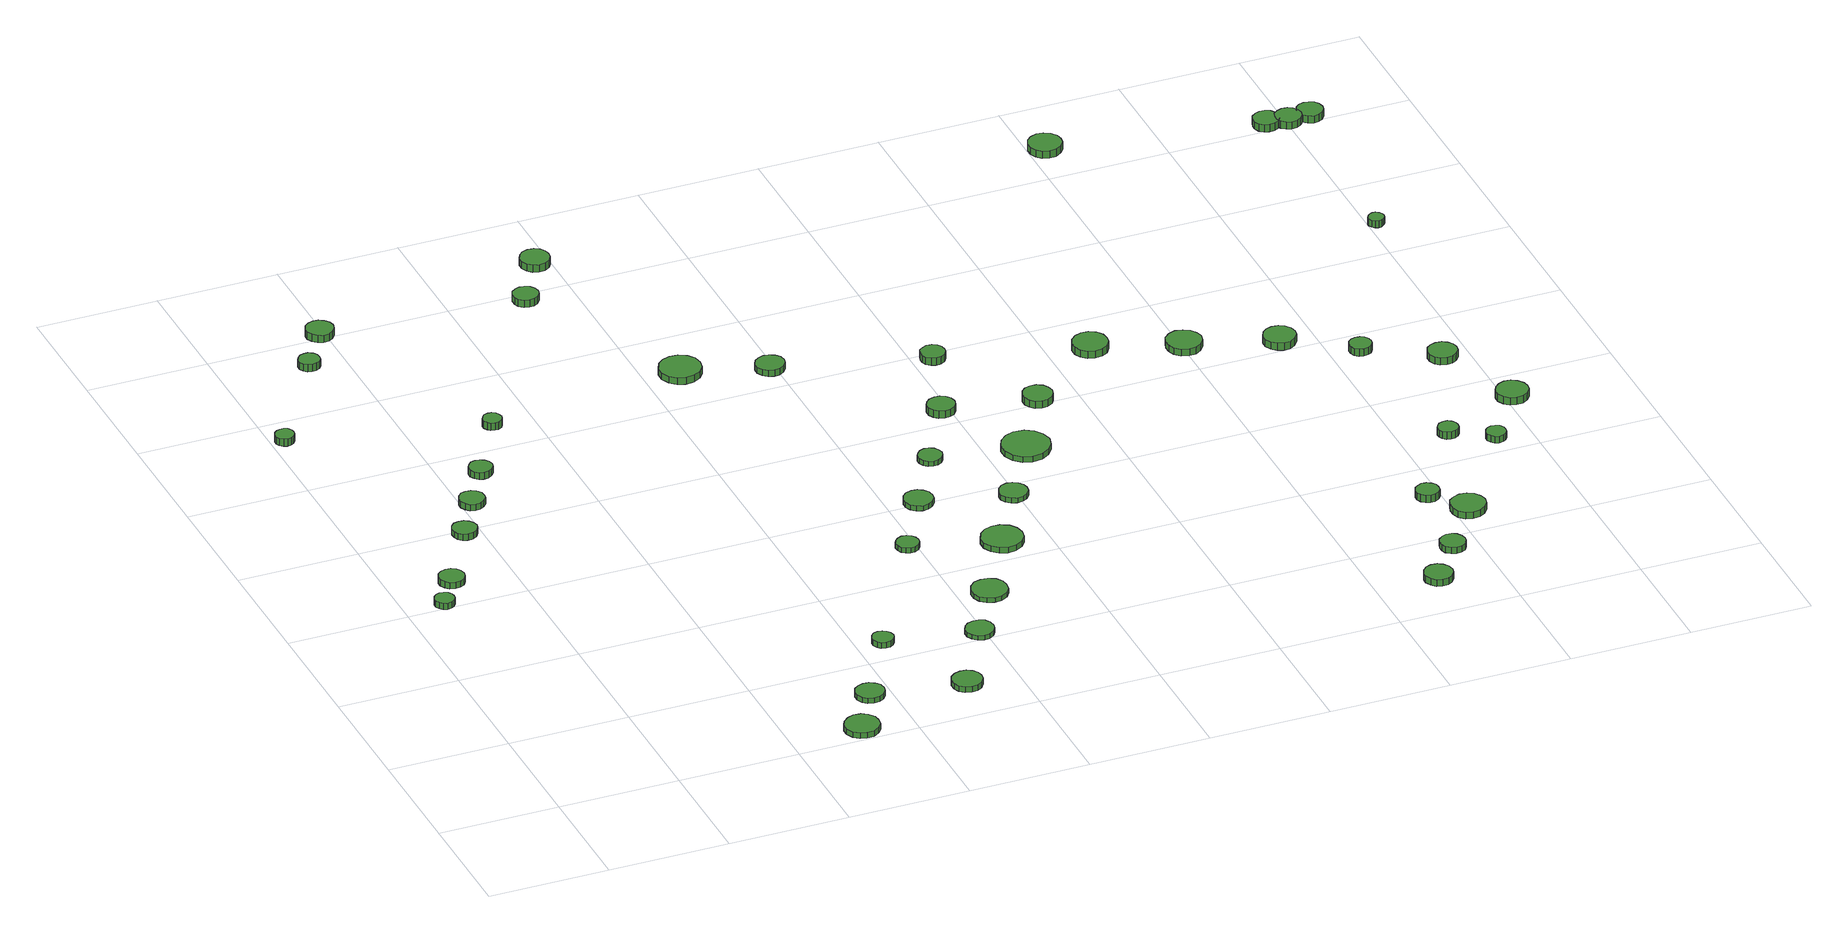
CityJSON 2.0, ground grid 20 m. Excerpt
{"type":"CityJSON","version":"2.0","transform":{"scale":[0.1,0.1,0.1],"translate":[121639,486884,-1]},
"CityObjects":{
"tree1":{"type":"SolitaryVegetationObject","attributes":{"function":"something"},"geometry":[{"type":"MultiSurface","lod":"1","boundaries":[[[0,1,2,3,4,5,6,7,8,9,10,11,12,13,14]],[[15,16,17,18,19,20,21,22,23,24,25,26,27,28,29]],[[0,29,28,1]],[[1,28,27,2]],[[2,27,26,3]],[[3,26,25,4]],[[4,25,24,5]],[[5,24,23,6]],[[6,23,22,7]],[[7,22,21,8]],[[8,21,20,9]],[[9,20,19,10]],[[10,19,18,11]],[[11,18,17,12]],[[12,17,16,13]],[[13,16,15,14]],[[14,15,29,0]]]}]},
"tree2":{"type":"SolitaryVegetationObject","attributes":{"function":"something"},"geometry":[{"type":"MultiSurface","lod":"1","boundaries":[[[30,31,32,33,34,35,36,37,38,39,40,41,42,43,44]],[[45,46,47,48,49,50,51,52,53,54,55,56,57,58,59]],[[30,59,58,31]],[[31,58,57,32]],[[32,57,56,33]],[[33,56,55,34]],[[34,55,54,35]],[[35,54,53,36]],[[36,53,52,37]],[[37,52,51,38]],[[38,51,50,39]],[[39,50,49,40]],[[40,49,48,41]],[[41,48,47,42]],[[42,47,46,43]],[[43,46,45,44]],[[44,45,59,30]]]}]},
"tree3":{"type":"SolitaryVegetationObject","attributes":{"function":"something"},"geometry":[{"type":"MultiSurface","lod":"1","boundaries":[[[60,61,62,63,64,65,66,67,68,69,70,71,72,73,74]],[[75,76,77,78,79,80,81,82,83,84,85,86,87,88,89]],[[60,89,88,61]],[[61,88,87,62]],[[62,87,86,63]],[[63,86,85,64]],[[64,85,84,65]],[[65,84,83,66]],[[66,83,82,67]],[[67,82,81,68]],[[68,81,80,69]],[[69,80,79,70]],[[70,79,78,71]],[[71,78,77,72]],[[72,77,76,73]],[[73,76,75,74]],[[74,75,89,60]]]}]},
"tree4":{"type":"SolitaryVegetationObject","attributes":{"function":"something"},"geometry":[{"type":"MultiSurface","lod":"1","boundaries":[[[90,91,92,93,94,95,96,97,98,99,100,101,102,103,104]],[[105,106,107,108,109,110,111,112,113,114,115,116,117,118,119]],[[90,119,118,91]],[[91,118,117,92]],[[92,117,116,93]],[[93,116,115,94]],[[94,115,114,95]],[[95,114,113,96]],[[96,113,112,97]],[[97,112,111,98]],[[98,111,110,99]],[[99,110,109,100]],[[100,109,108,101]],[[101,108,107,102]],[[102,107,106,103]],[[103,106,105,104]],[[104,105,119,90]]]}]},
"tree5":{"type":"SolitaryVegetationObject","attributes":{"function":"something"},"geometry":[{"type":"MultiSurface","lod":"1","boundaries":[[[120,121,122,123,124,125,126,127,128,129,130,131,132,133,134]],[[135,136,137,138,139,140,141,142,143,144,145,146,147,148,149]],[[120,149,148,121]],[[121,148,147,122]],[[122,147,146,123]],[[123,146,145,124]],[[124,145,144,125]],[[125,144,143,126]],[[126,143,142,127]],[[127,142,141,128]],[[128,141,140,129]],[[129,140,139,130]],[[130,139,138,131]],[[131,138,137,132]],[[132,137,136,133]],[[133,136,135,134]],[[134,135,149,120]]]}]},
"tree6":{"type":"SolitaryVegetationObject","attributes":{"function":"something"},"geometry":[{"type":"MultiSurface","lod":"1","boundaries":[[[150,151,152,153,154,155,156,157,158,159,160,161,162,163,164]],[[165,166,167,168,169,170,171,172,173,174,175,176,177,178,179]],[[150,179,178,151]],[[151,178,177,152]],[[152,177,176,153]],[[153,176,175,154]],[[154,175,174,155]],[[155,174,173,156]],[[156,173,172,157]],[[157,172,171,158]],[[158,171,170,159]],[[159,170,169,160]],[[160,169,168,161]],[[161,168,167,162]],[[162,167,166,163]],[[163,166,165,164]],[[164,165,179,150]]]}]},
"tree7":{"type":"SolitaryVegetationObject","attributes":{"function":"something"},"geometry":[{"type":"MultiSurface","lod":"1","boundaries":[[[180,181,182,183,184,185,186,187,188,189,190,191,192,193,194]],[[195,196,197,198,199,200,201,202,203,204,205,206,207,208,209]],[[180,209,208,181]],[[181,208,207,182]],[[182,207,206,183]],[[183,206,205,184]],[[184,205,204,185]],[[185,204,203,186]],[[186,203,202,187]],[[187,202,201,188]],[[188,201,200,189]],[[189,200,199,190]],[[190,199,198,191]],[[191,198,197,192]],[[192,197,196,193]],[[193,196,195,194]],[[194,195,209,180]]]}]},
"tree8":{"type":"SolitaryVegetationObject","attributes":{"function":"something"},"geometry":[{"type":"MultiSurface","lod":"1","boundaries":[[[210,211,212,213,214,215,216,217,218,219,220,221,222,223,224]],[[225,226,227,228,229,230,231,232,233,234,235,236,237,238,239]],[[210,239,238,211]],[[211,238,237,212]],[[212,237,236,213]],[[213,236,235,214]],[[214,235,234,215]],[[215,234,233,216]],[[216,233,232,217]],[[217,232,231,218]],[[218,231,230,219]],[[219,230,229,220]],[[220,229,228,221]],[[221,228,227,222]],[[222,227,226,223]],[[223,226,225,224]],[[224,225,239,210]]]}]},
"tree9":{"type":"SolitaryVegetationObject","attributes":{"function":"something"},"geometry":[{"type":"MultiSurface","lod":"1","boundaries":[[[240,241,242,243,244,245,246,247,248,249,250,251,252,253,254]],[[255,256,257,258,259,260,261,262,263,264,265,266,267,268,269]],[[240,269,268,241]],[[241,268,267,242]],[[242,267,266,243]],[[243,266,265,244]],[[244,265,264,245]],[[245,264,263,246]],[[246,263,262,247]],[[247,262,261,248]],[[248,261,260,249]],[[249,260,259,250]],[[250,259,258,251]],[[251,258,257,252]],[[252,257,256,253]],[[253,256,255,254]],[[254,255,269,240]]]}]},
"tree10":{"type":"SolitaryVegetationObject","attributes":{"function":"something"},"geometry":[{"type":"MultiSurface","lod":"1","boundaries":[[[270,271,272,273,274,275,276,277,278,279,280,281,282,283,284]],[[285,286,287,288,289,290,291,292,293,294,295,296,297,298,299]],[[270,299,298,271]],[[271,298,297,272]],[[272,297,296,273]],[[273,296,295,274]],[[274,295,294,275]],[[275,294,293,276]],[[276,293,292,277]],[[277,292,291,278]],[[278,291,290,279]],[[279,290,289,280]],[[280,289,288,281]],[[281,288,287,282]],[[282,287,286,283]],[[283,286,285,284]],[[284,285,299,270]]]}]},
"tree11":{"type":"SolitaryVegetationObject","attributes":{"function":"something"},"geometry":[{"type":"MultiSurface","lod":"1","boundaries":[[[300,301,302,303,304,305,306,307,308,309,310,311,312,313,314]],[[315,316,317,318,319,320,321,322,323,324,325,326,327,328,329]],[[300,329,328,301]],[[301,328,327,302]],[[302,327,326,303]],[[303,326,325,304]],[[304,325,324,305]],[[305,324,323,306]],[[306,323,322,307]],[[307,322,321,308]],[[308,321,320,309]],[[309,320,319,310]],[[310,319,318,311]],[[311,318,317,312]],[[312,317,316,313]],[[313,316,315,314]],[[314,315,329,300]]]}]},
"tree12":{"type":"SolitaryVegetationObject","attributes":{"function":"something"},"geometry":[{"type":"MultiSurface","lod":"1","boundaries":[[[330,331,332,333,334,335,336,337,338,339,340,341,342,343,344]],[[345,346,347,348,349,350,351,352,353,354,355,356,357,358,359]],[[330,359,358,331]],[[331,358,357,332]],[[332,357,356,333]],[[333,356,355,334]],[[334,355,354,335]],[[335,354,353,336]],[[336,353,352,337]],[[337,352,351,338]],[[338,351,350,339]],[[339,350,349,340]],[[340,349,348,341]],[[341,348,347,342]],[[342,347,346,343]],[[343,346,345,344]],[[344,345,359,330]]]}]},
"tree13":{"type":"SolitaryVegetationObject","attributes":{"function":"something"},"geometry":[{"type":"MultiSurface","lod":"1","boundaries":[[[360,361,362,363,364,365,366,367,368,369,370,371,372,373,374]],[[375,376,377,378,379,380,381,382,383,384,385,386,387,388,389]],[[360,389,388,361]],[[361,388,387,362]],[[362,387,386,363]],[[363,386,385,364]],[[364,385,384,365]],[[365,384,383,366]],[[366,383,382,367]],[[367,382,381,368]],[[368,381,380,369]],[[369,380,379,370]],[[370,379,378,371]],[[371,378,377,372]],[[372,377,376,373]],[[373,376,375,374]],[[374,375,389,360]]]}]},
"tree14":{"type":"SolitaryVegetationObject","attributes":{"function":"something"},"geometry":[{"type":"MultiSurface","lod":"1","boundaries":[[[390,391,392,393,394,395,396,397,398,399,400,401,402,403,404]],[[405,406,407,408,409,410,411,412,413,414,415,416,417,418,419]],[[390,419,418,391]],[[391,418,417,392]],[[392,417,416,393]],[[393,416,415,394]],[[394,415,414,395]],[[395,414,413,396]],[[396,413,412,397]],[[397,412,411,398]],[[398,411,410,399]],[[399,410,409,400]],[[400,409,408,401]],[[401,408,407,402]],[[402,407,406,403]],[[403,406,405,404]],[[404,405,419,390]]]}]},
"tree15":{"type":"SolitaryVegetationObject","attributes":{"function":"something"},"geometry":[{"type":"MultiSurface","lod":"1","boundaries":[[[420,421,422,423,424,425,426,427,428,429,430,431,432,433,434]],[[435,436,437,438,439,440,441,442,443,444,445,446,447,448,449]],[[420,449,448,421]],[[421,448,447,422]],[[422,447,446,423]],[[423,446,445,424]],[[424,445,444,425]],[[425,444,443,426]],[[426,443,442,427]],[[427,442,441,428]],[[428,441,440,429]],[[429,440,439,430]],[[430,439,438,431]],[[431,438,437,432]],[[432,437,436,433]],[[433,436,435,434]],[[434,435,449,420]]]}]},
"tree16":{"type":"SolitaryVegetationObject","attributes":{"function":"something"},"geometry":[{"type":"MultiSurface","lod":"1","boundaries":[[[450,451,452,453,454,455,456,457,458,459,460,461,462,463,464]],[[465,466,467,468,469,470,471,472,473,474,475,476,477,478,479]],[[450,479,478,451]],[[451,478,477,452]],[[452,477,476,453]],[[453,476,475,454]],[[454,475,474,455]],[[455,474,473,456]],[[456,473,472,457]],[[457,472,471,458]],[[458,471,470,459]],[[459,470,469,460]],[[460,469,468,461]],[[461,468,467,462]],[[462,467,466,463]],[[463,466,465,464]],[[464,465,479,450]]]}]},
"tree17":{"type":"SolitaryVegetationObject","attributes":{"function":"something"},"geometry":[{"type":"MultiSurface","lod":"1","boundaries":[[[480,481,482,483,484,485,486,487,488,489,490,491,492,493,494]],[[495,496,497,498,499,500,501,502,503,504,505,506,507,508,509]],[[480,509,508,481]],[[481,508,507,482]],[[482,507,506,483]],[[483,506,505,484]],[[484,505,504,485]],[[485,504,503,486]],[[486,503,502,487]],[[487,502,501,488]],[[488,501,500,489]],[[489,500,499,490]],[[490,499,498,491]],[[491,498,497,492]],[[492,497,496,493]],[[493,496,495,494]],[[494,495,509,480]]]}]},
"tree18":{"type":"SolitaryVegetationObject","attributes":{"function":"something"},"geometry":[{"type":"MultiSurface","lod":"1","boundaries":[[[510,511,512,513,514,515,516,517,518,519,520,521,522,523,524]],[[525,526,527,528,529,530,531,532,533,534,535,536,537,538,539]],[[510,539,538,511]],[[511,538,537,512]],[[512,537,536,513]],[[513,536,535,514]],[[514,535,534,515]],[[515,534,533,516]],[[516,533,532,517]],[[517,532,531,518]],[[518,531,530,519]],[[519,530,529,520]],[[520,529,528,521]],[[521,528,527,522]],[[522,527,526,523]],[[523,526,525,524]],[[524,525,539,510]]]}]},
"tree19":{"type":"SolitaryVegetationObject","attributes":{"function":"something"},"geometry":[{"type":"MultiSurface","lod":"1","boundaries":[[[540,541,542,543,544,545,546,547,548,549,550,551,552,553,554]],[[555,556,557,558,559,560,561,562,563,564,565,566,567,568,569]],[[540,569,568,541]],[[541,568,567,542]],[[542,567,566,543]],[[543,566,565,544]],[[544,565,564,545]],[[545,564,563,546]],[[546,563,562,547]],[[547,562,561,548]],[[548,561,560,549]],[[549,560,559,550]],[[550,559,558,551]],[[551,558,557,552]],[[552,557,556,553]],[[553,556,555,554]],[[554,555,569,540]]]}]},
"tree20":{"type":"SolitaryVegetationObject","attributes":{"function":"something"},"geometry":[{"type":"MultiSurface","lod":"1","boundaries":[[[570,571,572,573,574,575,576,577,578,579,580,581,582,583,584]],[[585,586,587,588,589,590,591,592,593,594,595,596,597,598,599]],[[570,599,598,571]],[[571,598,597,572]],[[572,597,596,573]],[[573,596,595,574]],[[574,595,594,575]],[[575,594,593,576]],[[576,593,592,577]],[[577,592,591,578]],[[578,591,590,579]],[[579,590,589,580]],[[580,589,588,581]],[[581,588,587,582]],[[582,587,586,583]],[[583,586,585,584]],[[584,585,599,570]]]}]},
"tree21":{"type":"SolitaryVegetationObject","attributes":{"function":"something"},"geometry":[{"type":"MultiSurface","lod":"1","boundaries":[[[600,601,602,603,604,605,606,607,608,609,610,611,612,613,614]],[[615,616,617,618,619,620,621,622,623,624,625,626,627,628,629]],[[600,629,628,601]],[[601,628,627,602]],[[602,627,626,603]],[[603,626,625,604]],[[604,625,624,605]],[[605,624,623,606]],[[606,623,622,607]],[[607,622,621,608]],[[608,621,620,609]],[[609,620,619,610]],[[610,619,618,611]],[[611,618,617,612]],[[612,617,616,613]],[[613,616,615,614]],[[614,615,629,600]]]}]},
"tree22":{"type":"SolitaryVegetationObject","attributes":{"function":"something"},"geometry":[{"type":"MultiSurface","lod":"1","boundaries":[[[630,631,632,633,634,635,636,637,638,639,640,641,642,643,644]],[[645,646,647,648,649,650,651,652,653,654,655,656,657,658,659]],[[630,659,658,631]],[[631,658,657,632]],[[632,657,656,633]],[[633,656,655,634]],[[634,655,654,635]],[[635,654,653,636]],[[636,653,652,637]],[[637,652,651,638]],[[638,651,650,639]],[[639,650,649,640]],[[640,649,648,641]],[[641,648,647,642]],[[642,647,646,643]],[[643,646,645,644]],[[644,645,659,630]]]}]},
"tree23":{"type":"SolitaryVegetationObject","attributes":{"function":"something"},"geometry":[{"type":"MultiSurface","lod":"1","boundaries":[[[660,661,662,663,664,665,666,667,668,669,670,671,672,673,674]],[[675,676,677,678,679,680,681,682,683,684,685,686,687,688,689]],[[660,689,688,661]],[[661,688,687,662]],[[662,687,686,663]],[[663,686,685,664]],[[664,685,684,665]],[[665,684,683,666]],[[666,683,682,667]],[[667,682,681,668]],[[668,681,680,669]],[[669,680,679,670]],[[670,679,678,671]],[[671,678,677,672]],[[672,677,676,673]],[[673,676,675,674]],[[674,675,689,660]]]}]},
"tree24":{"type":"SolitaryVegetationObject","attributes":{"function":"something"},"geometry":[{"type":"MultiSurface","lod":"1","boundaries":[[[690,691,692,693,694,695,696,697,698,699,700,701,702,703,704]],[[705,706,707,708,709,710,711,712,713,714,715,716,717,718,719]],[[690,719,718,691]],[[691,718,717,692]],[[692,717,716,693]],[[693,716,715,694]],[[694,715,714,695]],[[695,714,713,696]],[[696,713,712,697]],[[697,712,711,698]],[[698,711,710,699]],[[699,710,709,700]],[[700,709,708,701]],[[701,708,707,702]],[[702,707,706,703]],[[703,706,705,704]],[[704,705,719,690]]]}]},
"tree25":{"type":"SolitaryVegetationObject","attributes":{"function":"something"},"geometry":[{"type":"MultiSurface","lod":"1","boundaries":[[[720,721,722,723,724,725,726,727,728,729,730,731,732,733,734]],[[735,736,737,738,739,740,741,742,743,744,745,746,747,748,749]],[[720,749,748,721]],[[721,748,747,722]],[[722,747,746,723]],[[723,746,745,724]],[[724,745,744,725]],[[725,744,743,726]],[[726,743,742,727]],[[727,742,741,728]],[[728,741,740,729]],[[729,740,739,730]],[[730,739,738,731]],[[731,738,737,732]],[[732,737,736,733]],[[733,736,735,734]],[[734,735,749,720]]]}]},
"tree26":{"type":"SolitaryVegetationObject","attributes":{"function":"something"},"geometry":[{"type":"MultiSurface","lod":"1","boundaries":[[[750,751,752,753,754,755,756,757,758,759,760,761,762,763,764]],[[765,766,767,768,769,770,771,772,773,774,775,776,777,778,779]],[[750,779,778,751]],[[751,778,777,752]],[[752,777,776,753]],[[753,776,775,754]],[[754,775,774,755]],[[755,774,773,756]],[[756,773,772,757]],[[757,772,771,758]],[[758,771,770,759]],[[759,770,769,760]],[[760,769,768,761]],[[761,768,767,762]],[[762,767,766,763]],[[763,766,765,764]],[[764,765,779,750]]]}]},
"tree27":{"type":"SolitaryVegetationObject","attributes":{"function":"something"},"geometry":[{"type":"MultiSurface","lod":"1","boundaries":[[[780,781,782,783,784,785,786,787,788,789,790,791,792,793,794]],[[795,796,797,798,799,800,801,802,803,804,805,806,807,808,809]],[[780,809,808,781]],[[781,808,807,782]],[[782,807,806,783]],[[783,806,805,784]],[[784,805,804,785]],[[785,804,803,786]],[[786,803,802,787]],[[787,802,801,788]],[[788,801,800,789]],[[789,800,799,790]],[[790,799,798,791]],[[791,798,797,792]],[[792,797,796,793]],[[793,796,795,794]],[[794,795,809,780]]]}]},
"tree28":{"type":"SolitaryVegetationObject","attributes":{"function":"something"},"geometry":[{"type":"MultiSurface","lod":"1","boundaries":[[[810,811,812,813,814,815,816,817,818,819,820,821,822,823,824]],[[825,826,827,828,829,830,831,832,833,834,835,836,837,838,839]],[[810,839,838,811]],[[811,838,837,812]],[[812,837,836,813]],[[813,836,835,814]],[[814,835,834,815]],[[815,834,833,816]],[[816,833,832,817]],[[817,832,831,818]],[[818,831,830,819]],[[819,830,829,820]],[[820,829,828,821]],[[821,828,827,822]],[[822,827,826,823]],[[823,826,825,824]],[[824,825,839,810]]]}]},
"tree29":{"type":"SolitaryVegetationObject","attributes":{"function":"something"},"geometry":[{"type":"MultiSurface","lod":"1","boundaries":[[[840,841,842,843,844,845,846,847,848,849,850,851,852,853,854]],[[855,856,857,858,859,860,861,862,863,864,865,866,867,868,869]],[[840,869,868,841]],[[841,868,867,842]],[[842,867,866,843]],[[843,866,865,844]],[[844,865,864,845]],[[845,864,863,846]],[[846,863,862,847]],[[847,862,861,848]],[[848,861,860,849]],[[849,860,859,850]],[[850,859,858,851]],[[851,858,857,852]],[[852,857,856,853]],[[853,856,855,854]],[[854,855,869,840]]]}]},
"tree30":{"type":"SolitaryVegetationObject","attributes":{"function":"something"},"geometry":[{"type":"MultiSurface","lod":"1","boundaries":[[[870,871,872,873,874,875,876,877,878,879,880,881,882,883,884]],[[885,886,887,888,889,890,891,892,893,894,895,896,897,898,899]],[[870,899,898,871]],[[871,898,897,872]],[[872,897,896,873]],[[873,896,895,874]],[[874,895,894,875]],[[875,894,893,876]],[[876,893,892,877]],[[877,892,891,878]],[[878,891,890,879]],[[879,890,889,880]],[[880,889,888,881]],[[881,888,887,882]],[[882,887,886,883]],[[883,886,885,884]],[[884,885,899,870]]]}]},
"tree31":{"type":"SolitaryVegetationObject","attributes":{"function":"something"},"geometry":[{"type":"MultiSurface","lod":"1","boundaries":[[[900,901,902,903,904,905,906,907,908,909,910,911,912,913,914]],[[915,916,917,918,919,920,921,922,923,924,925,926,927,928,929]],[[900,929,928,901]],[[901,928,927,902]],[[902,927,926,903]],[[903,926,925,904]],[[904,925,924,905]],[[905,924,923,906]],[[906,923,922,907]],[[907,922,921,908]],[[908,921,920,909]],[[909,920,919,910]],[[910,919,918,911]],[[911,918,917,912]],[[912,917,916,913]],[[913,916,915,914]],[[914,915,929,900]]]}]},
"tree32":{"type":"SolitaryVegetationObject","attributes":{"function":"something"},"geometry":[{"type":"MultiSurface","lod":"1","boundaries":[[[930,931,932,933,934,935,936,937,938,939,940,941,942,943,944]],[[945,946,947,948,949,950,951,952,953,954,955,956,957,958,959]],[[930,959,958,931]],[[931,958,957,932]],[[932,957,956,933]],[[933,956,955,934]],[[934,955,954,935]],[[935,954,953,936]],[[936,953,952,937]],[[937,952,951,938]],[[938,951,950,939]],[[939,950,949,940]],[[940,949,948,941]],[[941,948,947,942]],[[942,947,946,943]],[[943,946,945,944]],[[944,945,959,930]]]}]},
"tree33":{"type":"SolitaryVegetationObject","attributes":{"function":"something"},"geometry":[{"type":"MultiSurface","lod":"1","boundaries":[[[960,961,962,963,964,965,966,967,968,969,970,971,972,973,974]],[[975,976,977,978,979,980,981,982,983,984,985,986,987,988,989]],[[960,989,988,961]],[[961,988,987,962]],[[962,987,986,963]],[[963,986,985,964]],[[964,985,984,965]],[[965,984,983,966]],[[966,983,982,967]],[[967,982,981,968]],[[968,981,980,969]],[[969,980,979,970]],[[970,979,978,971]],[[971,978,977,972]],[[972,977,976,973]],[[973,976,975,974]],[[974,975,989,960]]]}]},
"tree34":{"type":"SolitaryVegetationObject","attributes":{"function":"something"},"geometry":[{"type":"MultiSurface","lod":"1","boundaries":[[[990,991,992,993,994,995,996,997,998,999,1000,1001,1002,1003,1004]],[[1005,1006,1007,1008,1009,1010,1011,1012,1013,1014,1015,1016,1017,1018,1019]],[[990,1019,1018,991]],[[991,1018,1017,992]],[[992,1017,1016,993]],[[993,1016,1015,994]],[[994,1015,1014,995]],[[995,1014,1013,996]],[[996,1013,1012,997]],[[997,1012,1011,998]],[[998,1011,1010,999]],[[999,1010,1009,1000]],[[1000,1009,1008,1001]],[[1001,1008,1007,1002]],[[1002,1007,1006,1003]],[[1003,1006,1005,1004]],[[1004,1005,1019,990]]]}]},
"tree35":{"type":"SolitaryVegetationObject","attributes":{"function":"something"},"geometry":[{"type":"MultiSurface","lod":"1","boundaries":[[[1020,1021,1022,1023,1024,1025,1026,1027,1028,1029,1030,1031,1032,1033,1034]],[[1035,1036,1037,1038,1039,1040,1041,1042,1043,1044,1045,1046,1047,1048,1049]],[[1020,1049,1048,1021]],[[1021,1048,1047,1022]],[[1022,1047,1046,1023]],[[1023,1046,1045,1024]],[[1024,1045,1044,1025]],[[1025,1044,1043,1026]],[[1026,1043,1042,1027]],[[1027,1042,1041,1028]],[[1028,1041,1040,1029]],[[1029,1040,1039,1030]],[[1030,1039,1038,1031]],[[1031,1038,1037,1032]],[[1032,1037,1036,1033]],[[1033,1036,1035,1034]],[[1034,1035,1049,1020]]]}]},
"tree36":{"type":"SolitaryVegetationObject","attributes":{"function":"something"},"geometry":[{"type":"MultiSurface","lod":"1","boundaries":[[[1050,1051,1052,1053,1054,1055,1056,1057,1058,1059,1060,1061,1062,1063,1064]],[[1065,1066,1067,1068,1069,1070,1071,1072,1073,1074,1075,1076,1077,1078,1079]],[[1050,1079,1078,1051]],[[1051,1078,1077,1052]],[[1052,1077,1076,1053]],[[1053,1076,1075,1054]],[[1054,1075,1074,1055]],[[1055,1074,1073,1056]],[[1056,1073,1072,1057]],[[1057,1072,1071,1058]],[[1058,1071,1070,1059]],[[1059,1070,1069,1060]],[[1060,1069,1068,1061]],[[1061,1068,1067,1062]],[[1062,1067,1066,1063]],[[1063,1066,1065,1064]],[[1064,1065,1079,1050]]]}]},
"tree37":{"type":"SolitaryVegetationObject","attributes":{"function":"something"},"geometry":[{"type":"MultiSurface","lod":"1","boundaries":[[[1080,1081,1082,1083,1084,1085,1086,1087,1088,1089,1090,1091,1092,1093,1094]],[[1095,1096,1097,1098,1099,1100,1101,1102,1103,1104,1105,1106,1107,1108,1109]],[[1080,1109,1108,1081]],[[1081,1108,1107,1082]],[[1082,1107,1106,1083]],[[1083,1106,1105,1084]],[[1084,1105,1104,1085]],[[1085,1104,1103,1086]],[[1086,1103,1102,1087]],[[1087,1102,1101,1088]],[[1088,1101,1100,1089]],[[1089,1100,1099,1090]],[[1090,1099,1098,1091]],[[1091,1098,1097,1092]],[[1092,1097,1096,1093]],[[1093,1096,1095,1094]],[[1094,1095,1109,1080]]]}]},
"tree38":{"type":"SolitaryVegetationObject","attributes":{"function":"something"},"geometry":[{"type":"MultiSurface","lod":"1","boundaries":[[[1110,1111,1112,1113,1114,1115,1116,1117,1118,1119,1120,1121,1122,1123,1124]],[[1125,1126,1127,1128,1129,1130,1131,1132,1133,1134,1135,1136,1137,1138,1139]],[[1110,1139,1138,1111]],[[1111,1138,1137,1112]],[[1112,1137,1136,1113]],[[1113,1136,1135,1114]],[[1114,1135,1134,1115]],[[1115,1134,1133,1116]],[[1116,1133,1132,1117]],[[1117,1132,1131,1118]],[[1118,1131,1130,1119]],[[1119,1130,1129,1120]],[[1120,1129,1128,1121]],[[1121,1128,1127,1122]],[[1122,1127,1126,1123]],[[1123,1126,1125,1124]],[[1124,1125,1139,1110]]]}]},
"tree39":{"type":"SolitaryVegetationObject","attributes":{"function":"something"},"geometry":[{"type":"MultiSurface","lod":"1","boundaries":[[[1140,1141,1142,1143,1144,1145,1146,1147,1148,1149,1150,1151,1152,1153,1154]],[[1155,1156,1157,1158,1159,1160,1161,1162,1163,1164,1165,1166,1167,1168,1169]],[[1140,1169,1168,1141]],[[1141,1168,1167,1142]],[[1142,1167,1166,1143]],[[1143,1166,1165,1144]],[[1144,1165,1164,1145]],[[1145,1164,1163,1146]],[[1146,1163,1162,1147]],[[1147,1162,1161,1148]],[[1148,1161,1160,1149]],[[1149,1160,1159,1150]],[[1150,1159,1158,1151]],[[1151,1158,1157,1152]],[[1152,1157,1156,1153]],[[1153,1156,1155,1154]],[[1154,1155,1169,1140]]]}]},
"tree40":{"type":"SolitaryVegetationObject","attributes":{"function":"something"},"geometry":[{"type":"MultiSurface","lod":"1","boundaries":[[[1170,1171,1172,1173,1174,1175,1176,1177,1178,1179,1180,1181,1182,1183,1184]],[[1185,1186,1187,1188,1189,1190,1191,1192,1193,1194,1195,1196,1197,1198,1199]],[[1170,1199,1198,1171]],[[1171,1198,1197,1172]],[[1172,1197,1196,1173]],[[1173,1196,1195,1174]],[[1174,1195,1194,1175]],[[1175,1194,1193,1176]],[[1176,1193,1192,1177]],[[1177,1192,1191,1178]],[[1178,1191,1190,1179]],[[1179,1190,1189,1180]],[[1180,1189,1188,1181]],[[1181,1188,1187,1182]],[[1182,1187,1186,1183]],[[1183,1186,1185,1184]],[[1184,1185,1199,1170]]]}]},
"tree41":{"type":"SolitaryVegetationObject","attributes":{"function":"something"},"geometry":[{"type":"MultiSurface","lod":"1","boundaries":[[[1200,1201,1202,1203,1204,1205,1206,1207,1208,1209,1210,1211,1212,1213,1214]],[[1215,1216,1217,1218,1219,1220,1221,1222,1223,1224,1225,1226,1227,1228,1229]],[[1200,1229,1228,1201]],[[1201,1228,1227,1202]],[[1202,1227,1226,1203]],[[1203,1226,1225,1204]],[[1204,1225,1224,1205]],[[1205,1224,1223,1206]],[[1206,1223,1222,1207]],[[1207,1222,1221,1208]],[[1208,1221,1220,1209]],[[1209,1220,1219,1210]],[[1210,1219,1218,1211]],[[1211,1218,1217,1212]],[[1212,1217,1216,1213]],[[1213,1216,1215,1214]],[[1214,1215,1229,1200]]]}]},
"tree42":{"type":"SolitaryVegetationObject","attributes":{"function":"something"},"geometry":[{"type":"MultiSurface","lod":"1","boundaries":[[[1230,1231,1232,1233,1234,1235,1236,1237,1238,1239,1240,1241,1242,1243,1244]],[[1245,1246,1247,1248,1249,1250,1251,1252,1253,1254,1255,1256,1257,1258,1259]],[[1230,1259,1258,1231]],[[1231,1258,1257,1232]],[[1232,1257,1256,1233]],[[1233,1256,1255,1234]],[[1234,1255,1254,1235]],[[1235,1254,1253,1236]],[[1236,1253,1252,1237]],[[1237,1252,1251,1238]],[[1238,1251,1250,1239]],[[1239,1250,1249,1240]],[[1240,1249,1248,1241]],[[1241,1248,1247,1242]],[[1242,1247,1246,1243]],[[1243,1246,1245,1244]],[[1244,1245,1259,1230]]]}]},
"tree43":{"type":"SolitaryVegetationObject","attributes":{"function":"something"},"geometry":[{"type":"MultiSurface","lod":"1","boundaries":[[[1260,1261,1262,1263,1264,1265,1266,1267,1268,1269,1270,1271,1272,1273,1274]],[[1275,1276,1277,1278,1279,1280,1281,1282,1283,1284,1285,1286,1287,1288,1289]],[[1260,1289,1288,1261]],[[1261,1288,1287,1262]],[[1262,1287,1286,1263]],[[1263,1286,1285,1264]],[[1264,1285,1284,1265]],[[1265,1284,1283,1266]],[[1266,1283,1282,1267]],[[1267,1282,1281,1268]],[[1268,1281,1280,1269]],[[1269,1280,1279,1270]],[[1270,1279,1278,1271]],[[1271,1278,1277,1272]],[[1272,1277,1276,1273]],[[1273,1276,1275,1274]],[[1274,1275,1289,1260]]]}]},
"tree44":{"type":"SolitaryVegetationObject","attributes":{"function":"something"},"geometry":[{"type":"MultiSurface","lod":"1","boundaries":[[[1290,1291,1292,1293,1294,1295,1296,1297,1298,1299,1300,1301,1302,1303,1304]],[[1305,1306,1307,1308,1309,1310,1311,1312,1313,1314,1315,1316,1317,1318,1319]],[[1290,1319,1318,1291]],[[1291,1318,1317,1292]],[[1292,1317,1316,1293]],[[1293,1316,1315,1294]],[[1294,1315,1314,1295]],[[1295,1314,1313,1296]],[[1296,1313,1312,1297]],[[1297,1312,1311,1298]],[[1298,1311,1310,1299]],[[1299,1310,1309,1300]],[[1300,1309,1308,1301]],[[1301,1308,1307,1302]],[[1302,1307,1306,1303]],[[1303,1306,1305,1304]],[[1304,1305,1319,1290]]]}]},
"tree45":{"type":"SolitaryVegetationObject","attributes":{"function":"something"},"geometry":[{"type":"MultiSurface","lod":"1","boundaries":[[[1320,1321,1322,1323,1324,1325,1326,1327,1328,1329,1330,1331,1332,1333,1334]],[[1335,1336,1337,1338,1339,1340,1341,1342,1343,1344,1345,1346,1347,1348,1349]],[[1320,1349,1348,1321]],[[1321,1348,1347,1322]],[[1322,1347,1346,1323]],[[1323,1346,1345,1324]],[[1324,1345,1344,1325]],[[1325,1344,1343,1326]],[[1326,1343,1342,1327]],[[1327,1342,1341,1328]],[[1328,1341,1340,1329]],[[1329,1340,1339,1330]],[[1330,1339,1338,1331]],[[1331,1338,1337,1332]],[[1332,1337,1336,1333]],[[1333,1336,1335,1334]],[[1334,1335,1349,1320]]]}]}
},
"vertices":[
[82,613,17],[81,619,17],[77,625,17],[71,628,17],[64,629,17],[58,627,17],[53,622,17],[50,616,17],[50,609,17],[53,603,17],[58,598,17],[64,596,17],[71,597,17],[77,600,17],[81,606,17],[81,606,6],[77,600,6],[71,597,6],[64,596,6],[58,598,6],[53,603,6],[50,609,6],[50,616,6],[53,622,6],[58,627,6],[64,629,6],[71,628,6],[77,625,6],[81,619,6],[82,613,6],
[122,668,17],[120,677,17],[115,684,17],[108,688,17],[99,689,17],[90,686,17],[84,681,17],[80,672,17],[80,664,17],[84,656,17],[90,650,17],[99,647,17],[108,648,17],[115,652,17],[120,659,17],[120,659,6],[115,652,6],[108,648,6],[99,647,6],[90,650,6],[84,656,6],[80,664,6],[80,672,6],[84,681,6],[90,686,6],[99,689,6],[108,688,6],[115,684,6],[120,677,6],[122,668,6],
[38,1146,19],[37,1152,19],[33,1158,19],[27,1161,19],[21,1161,19],[15,1159,19],[10,1155,19],[7,1149,19],[7,1143,19],[10,1137,19],[15,1132,19],[21,1130,19],[27,1131,19],[33,1134,19],[37,1140,19],[37,1140,6],[33,1134,6],[27,1131,6],[21,1130,6],[15,1132,6],[10,1137,6],[7,1143,6],[7,1149,6],[10,1155,6],[15,1159,6],[21,1161,6],[27,1161,6],[33,1158,6],[37,1152,6],[38,1146,6],
[194,790,17],[192,798,17],[187,805,17],[180,809,17],[171,810,17],[163,808,17],[157,802,17],[154,794,17],[154,786,17],[157,778,17],[163,772,17],[171,770,17],[180,771,17],[187,775,17],[192,782,17],[192,782,6],[187,775,6],[180,771,6],[171,770,6],[163,772,6],[157,778,6],[154,786,6],[154,794,6],[157,802,6],[163,808,6],[171,810,6],[180,809,6],[187,805,6],[192,798,6],[194,790,6],
[238,866,17],[237,875,17],[231,882,17],[224,886,17],[215,887,17],[207,885,17],[201,879,17],[197,871,17],[197,862,17],[201,854,17],[207,848,17],[215,846,17],[224,847,17],[231,851,17],[237,858,17],[237,858,6],[231,851,6],[224,847,6],[215,846,6],[207,848,6],[201,854,6],[197,862,6],[197,871,6],[201,879,6],[207,885,6],[215,887,6],[224,886,6],[231,882,6],[237,875,6],[238,866,6],
[545,29,16],[543,40,16],[536,50,16],[526,56,16],[514,57,16],[503,53,16],[494,45,16],[489,35,16],[489,23,16],[494,12,16],[503,4,16],[514,1,16],[526,2,16],[536,8,16],[543,17,16],[543,17,6],[536,8,6],[526,2,6],[514,1,6],[503,4,6],[494,12,6],[489,23,6],[489,35,6],[494,45,6],[503,53,6],[514,57,6],[526,56,6],[536,50,6],[543,40,6],[545,29,6],
[158,1332,20],[157,1339,20],[153,1345,20],[146,1349,20],[139,1349,20],[132,1347,20],[127,1342,20],[124,1336,20],[124,1328,20],[127,1322,20],[132,1317,20],[139,1315,20],[146,1316,20],[153,1319,20],[157,1325,20],[157,1325,7],[153,1319,7],[146,1316,7],[139,1315,7],[132,1317,7],[127,1322,7],[124,1328,7],[124,1336,7],[127,1342,7],[132,1347,7],[139,1349,7],[146,1349,7],[153,1345,7],[157,1339,7],[158,1332,7],
[284,944,18],[282,952,18],[277,958,18],[270,962,18],[262,963,18],[255,961,18],[249,955,18],[245,948,18],[245,940,18],[249,933,18],[255,927,18],[262,925,18],[270,926,18],[277,930,18],[282,936,18],[282,936,6],[277,930,6],[270,926,6],[262,925,6],[255,927,6],[249,933,6],[245,940,6],[245,948,6],[249,955,6],[255,961,6],[262,963,6],[270,962,6],[277,958,6],[282,952,6],[284,944,6],
[589,113,16],[587,123,16],[581,130,16],[572,135,16],[563,136,16],[553,133,16],[546,127,16],[542,118,16],[542,108,16],[546,99,16],[553,93,16],[563,90,16],[572,91,16],[581,96,16],[587,104,16],[587,104,7],[581,96,7],[572,91,7],[563,90,7],[553,93,7],[546,99,7],[542,108,7],[542,118,7],[546,127,7],[553,133,7],[563,136,7],[572,135,7],[581,130,7],[587,123,7],[589,113,7],
[214,1411,19],[212,1420,19],[206,1427,19],[198,1432,19],[189,1433,19],[180,1430,19],[173,1424,19],[169,1415,19],[169,1406,19],[173,1398,19],[180,1391,19],[189,1388,19],[198,1389,19],[206,1394,19],[212,1402,19],[212,1402,6],[206,1394,6],[198,1389,6],[189,1388,6],[180,1391,6],[173,1398,6],[169,1406,6],[169,1415,6],[173,1424,6],[180,1430,6],[189,1433,6],[198,1432,6],[206,1427,6],[212,1420,6],[214,1411,6],
[347,1058,24],[345,1064,24],[342,1070,24],[336,1073,24],[330,1074,24],[323,1072,24],[319,1067,24],[316,1061,24],[316,1055,24],[319,1049,24],[323,1045,24],[330,1043,24],[336,1043,24],[342,1047,24],[345,1052,24],[345,1052,11],[342,1047,11],[336,1043,11],[330,1043,11],[323,1045,11],[319,1049,11],[316,1055,11],[316,1061,11],[319,1067,11],[323,1072,11],[330,1074,11],[336,1073,11],[342,1070,11],[345,1064,11],[347,1058,11],
[661,248,17],[659,255,17],[655,261,17],[649,265,17],[641,266,17],[634,264,17],[629,259,17],[626,252,17],[626,245,17],[629,238,17],[634,233,17],[641,231,17],[649,232,17],[655,235,17],[659,241,17],[659,241,7],[655,235,7],[649,232,7],[641,231,7],[634,233,7],[629,238,7],[626,245,7],[626,252,7],[629,259,7],[634,264,7],[641,266,7],[649,265,7],[655,261,7],[659,255,7],[661,248,7],
[741,88,16],[739,98,16],[733,106,16],[724,111,16],[714,112,16],[704,109,16],[696,102,16],[692,93,16],[692,82,16],[696,73,16],[704,66,16],[714,63,16],[724,64,16],[733,69,16],[739,78,16],[739,78,6],[733,69,6],[724,64,6],[714,63,6],[704,66,6],[696,73,6],[692,82,6],[692,93,6],[696,102,6],[704,109,6],[714,112,6],[724,111,6],[733,106,6],[739,98,6],[741,88,6],
[815,218,15],[813,228,15],[808,236,15],[799,240,15],[790,241,15],[780,238,15],[773,232,15],[769,223,15],[769,213,15],[773,205,15],[780,198,15],[790,195,15],[799,196,15],[808,201,15],[813,209,15],[813,209,7],[808,201,7],[799,196,7],[790,195,7],[780,198,7],[773,205,7],[769,213,7],[769,223,7],[773,232,7],[780,238,7],[790,241,7],[799,240,7],[808,236,7],[813,228,7],[815,218,7],
[804,491,16],[802,499,16],[798,505,16],[791,509,16],[783,510,16],[776,507,16],[770,502,16],[767,495,16],[767,487,16],[770,480,16],[776,475,16],[783,472,16],[791,473,16],[798,477,16],[802,483,16],[802,483,7],[798,477,7],[791,473,7],[783,472,7],[776,475,7],[770,480,7],[767,487,7],[767,495,7],[770,502,7],[776,507,7],[783,510,7],[791,509,7],[798,505,7],[802,499,7],[804,491,7],
[541,1377,22],[539,1386,22],[534,1393,22],[526,1397,22],[518,1398,22],[510,1395,22],[503,1390,22],[500,1382,22],[500,1373,22],[503,1365,22],[510,1359,22],[518,1357,22],[526,1358,22],[534,1362,22],[539,1369,22],[539,1369,9],[534,1362,9],[526,1358,9],[518,1357,9],[510,1359,9],[503,1365,9],[500,1373,9],[500,1382,9],[503,1390,9],[510,1395,9],[518,1398,9],[526,1397,9],[534,1393,9],[539,1386,9],[541,1377,9],
[879,319,15],[877,331,15],[870,341,15],[859,347,15],[847,348,15],[835,345,15],[826,336,15],[821,325,15],[821,313,15],[826,302,15],[835,294,15],[847,290,15],[859,291,15],[870,297,15],[877,307,15],[877,307,7],[870,297,7],[859,291,7],[847,290,7],[835,294,7],[826,302,7],[821,313,7],[821,325,7],[826,336,7],[835,345,7],[847,348,7],[859,347,7],[870,341,7],[877,331,7],[879,319,7],
[693,1095,18],[690,1109,18],[682,1120,18],[669,1127,18],[655,1128,18],[642,1124,18],[632,1115,18],[626,1102,18],[626,1088,18],[632,1075,18],[642,1066,18],[655,1061,18],[669,1063,18],[682,1070,18],[690,1081,18],[690,1081,6],[682,1070,6],[669,1063,6],[655,1061,6],[642,1066,6],[632,1075,6],[626,1088,6],[626,1102,6],[632,1115,6],[642,1124,6],[655,1128,6],[669,1127,6],[682,1120,6],[690,1109,6],[693,1095,6],
[600,1476,18],[598,1486,18],[593,1494,18],[584,1499,18],[574,1500,18],[564,1497,18],[557,1490,18],[553,1481,18],[553,1471,18],[557,1462,18],[564,1455,18],[574,1452,18],[584,1453,18],[593,1458,18],[598,1466,18],[598,1466,5],[593,1458,5],[584,1453,5],[574,1452,5],[564,1455,5],[557,1462,5],[553,1471,5],[553,1481,5],[557,1490,5],[564,1497,5],[574,1500,5],[584,1499,5],[593,1494,5],[598,1486,5],[600,1476,5],
[874,603,16],[872,613,16],[866,621,16],[858,626,16],[848,627,16],[838,624,16],[831,617,16],[827,608,16],[827,598,16],[831,589,16],[838,582,16],[848,579,16],[858,580,16],[866,585,16],[872,593,16],[872,593,7],[866,585,7],[858,580,7],[848,579,7],[838,582,7],[831,589,7],[827,598,7],[827,608,7],[831,617,7],[838,624,7],[848,627,7],[858,626,7],[866,621,7],[872,613,7],[874,603,7],
[959,449,17],[956,463,17],[948,474,17],[935,481,17],[921,482,17],[908,478,17],[898,469,17],[892,456,17],[892,442,17],[898,429,17],[908,420,17],[921,415,17],[935,417,17],[948,424,17],[956,435,17],[956,435,7],[948,424,7],[935,417,7],[921,415,7],[908,420,7],[898,429,7],[892,442,7],[892,456,7],[898,469,7],[908,478,7],[921,482,7],[935,481,7],[948,474,7],[956,463,7],[959,449,7],
[816,1055,16],[814,1065,16],[808,1072,16],[799,1077,16],[790,1078,16],[781,1075,16],[773,1069,16],[769,1060,16],[769,1050,16],[773,1041,16],[781,1035,16],[790,1032,16],[799,1033,16],[808,1038,16],[814,1046,16],[814,1046,5],[808,1038,5],[799,1033,5],[790,1032,5],[781,1035,5],[773,1041,5],[769,1050,5],[769,1060,5],[773,1069,5],[781,1075,5],[790,1078,5],[799,1077,5],[808,1072,5],[814,1065,5],[816,1055,5],
[936,714,15],[934,722,15],[929,729,15],[922,733,15],[914,734,15],[906,731,15],[900,725,15],[896,718,15],[896,710,15],[900,702,15],[906,697,15],[914,694,15],[922,695,15],[929,699,15],[934,706,15],[934,706,6],[929,699,6],[922,695,6],[914,694,6],[906,697,6],[900,702,6],[896,710,6],[896,718,6],[900,725,6],[906,731,6],[914,734,6],[922,733,6],[929,729,6],[934,722,6],[936,714,6],
[1017,569,15],[1015,578,15],[1009,586,15],[1001,591,15],[992,592,15],[982,589,15],[975,582,15],[971,573,15],[971,564,15],[975,555,15],[982,549,15],[992,546,15],[1001,547,15],[1009,551,15],[1015,559,15],[1015,559,6],[1009,551,6],[1001,547,6],[992,546,6],[982,549,6],[975,555,6],[971,564,6],[971,573,6],[975,582,6],[982,589,6],[992,592,6],[1001,591,6],[1009,586,6],[1015,578,6],[1017,569,6],
[1009,839,19],[1007,848,19],[1001,856,19],[993,860,19],[984,861,19],[975,858,19],[968,852,19],[964,844,19],[964,834,19],[968,826,19],[975,820,19],[984,817,19],[993,818,19],[1001,822,19],[1007,830,19],[1007,830,6],[1001,822,6],[993,818,6],[984,817,6],[975,820,6],[968,826,6],[964,834,6],[964,844,6],[968,852,6],[975,858,6],[984,861,6],[993,860,6],[1001,856,6],[1007,848,6],[1009,839,6],
[1103,686,16],[1099,702,16],[1090,715,16],[1076,723,16],[1059,725,16],[1044,720,16],[1032,709,16],[1025,694,16],[1025,678,16],[1032,663,16],[1044,652,16],[1059,647,16],[1076,649,16],[1090,657,16],[1099,670,16],[1099,670,6],[1090,657,6],[1076,649,6],[1059,647,6],[1044,652,6],[1032,663,6],[1025,678,6],[1025,694,6],[1032,709,6],[1044,720,6],[1059,725,6],[1076,723,6],[1090,715,6],[1099,702,6],[1103,686,6],
[1051,980,22],[1050,988,22],[1045,995,22],[1038,999,22],[1029,1000,22],[1022,997,22],[1015,992,22],[1012,984,22],[1012,976,22],[1015,968,22],[1022,963,22],[1029,960,22],[1038,961,22],[1045,965,22],[1050,972,22],[1050,972,9],[1045,965,9],[1038,961,9],[1029,960,9],[1022,963,9],[1015,968,9],[1012,976,9],[1012,984,9],[1015,992,9],[1022,997,9],[1029,1000,9],[1038,999,9],[1045,995,9],[1050,988,9],[1051,980,9],
[1159,809,20],[1156,819,20],[1151,827,20],[1142,832,20],[1132,833,20],[1122,830,20],[1115,823,20],[1111,814,20],[1111,804,20],[1115,795,20],[1122,788,20],[1132,785,20],[1142,786,20],[1151,791,20],[1156,799,20],[1156,799,7],[1151,791,7],[1142,786,7],[1132,785,7],[1122,788,7],[1115,795,7],[1111,804,7],[1111,814,7],[1115,823,7],[1122,830,7],[1132,833,7],[1142,832,7],[1151,827,7],[1156,819,7],[1159,809,7],
[1526,93,18],[1524,103,18],[1518,111,18],[1510,116,18],[1500,117,18],[1491,114,18],[1484,107,18],[1480,98,18],[1480,89,18],[1484,80,18],[1491,73,18],[1500,70,18],[1510,71,18],[1518,76,18],[1524,84,18],[1524,84,6],[1518,76,6],[1510,71,6],[1500,70,6],[1491,73,6],[1484,80,6],[1480,89,6],[1480,98,6],[1484,107,6],[1491,114,6],[1500,117,6],[1510,116,6],[1518,111,6],[1524,103,6],[1526,93,6],
[1296,918,19],[1294,930,19],[1287,940,19],[1276,946,19],[1264,947,19],[1253,943,19],[1244,935,19],[1239,924,19],[1239,912,19],[1244,901,19],[1253,893,19],[1264,890,19],[1276,891,19],[1287,897,19],[1294,907,19],[1294,907,6],[1287,897,6],[1276,891,6],[1264,890,6],[1253,893,6],[1244,901,6],[1239,912,6],[1239,924,6],[1244,935,6],[1253,943,6],[1264,947,6],[1276,946,6],[1287,940,6],[1294,930,6],[1296,918,6],
[1580,172,16],[1578,180,16],[1573,188,16],[1566,192,16],[1557,193,16],[1549,190,16],[1542,184,16],[1539,176,16],[1539,168,16],[1542,160,16],[1549,154,16],[1557,151,16],[1566,152,16],[1573,156,16],[1578,164,16],[1578,164,5],[1573,156,5],[1566,152,5],[1557,151,5],[1549,154,5],[1542,160,5],[1539,168,5],[1539,176,5],[1542,184,5],[1549,190,5],[1557,193,5],[1566,192,5],[1573,188,5],[1578,180,5],[1580,172,5],
[1433,871,17],[1430,882,17],[1423,892,17],[1413,898,17],[1401,900,17],[1389,896,17],[1380,888,17],[1376,877,17],[1376,865,17],[1380,854,17],[1389,846,17],[1401,842,17],[1413,843,17],[1423,849,17],[1430,859,17],[1430,859,5],[1423,849,5],[1413,843,5],[1401,842,5],[1389,846,5],[1380,854,5],[1376,865,5],[1376,877,5],[1380,888,5],[1389,896,5],[1401,900,5],[1413,898,5],[1423,892,5],[1430,882,5],[1433,871,5],
[1598,321,19],[1597,329,19],[1592,335,19],[1585,339,19],[1577,340,19],[1570,337,19],[1564,332,19],[1561,325,19],[1561,317,19],[1564,310,19],[1570,305,19],[1577,302,19],[1585,303,19],[1592,307,19],[1597,313,19],[1597,313,6],[1592,307,6],[1585,303,6],[1577,302,6],[1570,305,6],[1564,310,6],[1561,317,6],[1561,325,6],[1564,332,6],[1570,337,6],[1577,340,6],[1585,339,6],[1592,335,6],[1597,329,6],[1598,321,6],
[1652,264,17],[1649,275,17],[1642,285,17],[1632,291,17],[1620,292,17],[1609,288,17],[1600,281,17],[1596,270,17],[1596,258,17],[1600,247,17],[1609,239,17],[1620,236,17],[1632,237,17],[1642,243,17],[1649,252,17],[1649,252,5],[1642,243,5],[1632,237,5],[1620,236,5],[1609,239,5],[1600,247,5],[1596,258,5],[1596,270,5],[1600,281,5],[1609,288,5],[1620,292,5],[1632,291,5],[1642,285,5],[1649,275,5],[1652,264,5],
[1570,825,19],[1568,836,19],[1561,845,19],[1552,850,19],[1541,851,19],[1531,848,19],[1523,841,19],[1518,831,19],[1518,820,19],[1523,810,19],[1531,803,19],[1541,799,19],[1552,800,19],[1561,806,19],[1568,815,19],[1568,815,6],[1561,806,6],[1552,800,6],[1541,799,6],[1531,803,6],[1523,810,6],[1518,820,6],[1518,831,6],[1523,841,6],[1531,848,6],[1541,851,6],[1552,850,6],[1561,845,6],[1568,836,6],[1570,825,6],
[1693,472,23],[1692,478,23],[1688,484,23],[1682,488,23],[1675,488,23],[1668,486,23],[1663,481,23],[1660,475,23],[1660,468,23],[1663,462,23],[1668,457,23],[1675,455,23],[1682,456,23],[1688,459,23],[1692,465,23],[1692,465,10],[1688,459,10],[1682,456,10],[1675,455,10],[1668,457,10],[1663,462,10],[1660,468,10],[1660,475,10],[1663,481,10],[1668,486,10],[1675,488,10],[1682,488,10],[1688,484,10],[1692,478,10],[1693,472,10],
[1452,1476,23],[1450,1487,23],[1443,1496,23],[1433,1502,23],[1422,1503,23],[1411,1499,23],[1403,1492,23],[1399,1481,23],[1399,1470,23],[1403,1460,23],[1411,1452,23],[1422,1449,23],[1433,1450,23],[1443,1456,23],[1450,1465,23],[1450,1465,10],[1443,1456,10],[1433,1450,10],[1422,1449,10],[1411,1452,10],[1403,1460,10],[1399,1470,10],[1399,1481,10],[1403,1492,10],[1411,1499,10],[1422,1503,10],[1433,1502,10],[1443,1496,10],[1450,1487,10],[1452,1476,10],
[1757,434,21],[1756,441,21],[1752,447,21],[1746,450,21],[1739,451,21],[1733,449,21],[1728,444,21],[1725,438,21],[1725,431,21],[1728,425,21],[1733,420,21],[1739,418,21],[1746,419,21],[1752,422,21],[1756,428,21],[1756,428,9],[1752,422,9],[1746,419,9],[1739,418,9],[1733,420,9],[1728,425,9],[1725,431,9],[1725,438,9],[1728,444,9],[1733,449,9],[1739,451,9],[1746,450,9],[1752,447,9],[1756,441,9],[1757,434,9],
[1665,750,22],[1664,757,22],[1659,764,22],[1653,767,22],[1645,768,22],[1638,766,22],[1632,761,22],[1629,754,22],[1629,746,22],[1632,739,22],[1638,734,22],[1645,732,22],[1653,733,22],[1659,736,22],[1664,743,22],[1664,743,9],[1659,736,9],[1653,733,9],[1645,732,9],[1638,734,9],[1632,739,9],[1629,746,9],[1629,754,9],[1632,761,9],[1638,766,9],[1645,768,9],[1653,767,9],[1659,764,9],[1664,757,9],[1665,750,9],
[1775,673,29],[1773,682,29],[1767,690,29],[1759,695,29],[1749,696,29],[1739,693,29],[1732,687,29],[1728,678,29],[1728,668,29],[1732,658,29],[1739,652,29],[1749,649,29],[1759,650,29],[1767,655,29],[1773,663,29],[1773,663,16],[1767,655,16],[1759,650,16],[1749,649,16],[1739,652,16],[1732,658,16],[1728,668,16],[1728,678,16],[1732,687,16],[1739,693,16],[1749,696,16],[1759,695,16],[1767,690,16],[1773,682,16],[1775,673,16],
[1833,529,27],[1831,539,27],[1824,548,27],[1815,554,27],[1804,555,27],[1794,551,27],[1786,544,27],[1781,534,27],[1781,523,27],[1786,513,27],[1794,506,27],[1804,503,27],[1815,504,27],[1824,509,27],[1831,518,27],[1831,518,14],[1824,509,14],[1815,504,14],[1804,503,14],[1794,506,14],[1786,513,14],[1781,523,14],[1781,534,14],[1786,544,14],[1794,551,14],[1804,555,14],[1815,554,14],[1824,548,14],[1831,539,14],[1833,529,14],
[1824,1080,22],[1823,1086,22],[1820,1090,22],[1815,1093,22],[1810,1094,22],[1805,1092,22],[1801,1088,22],[1798,1083,22],[1798,1078,22],[1801,1073,22],[1805,1069,22],[1810,1067,22],[1815,1068,22],[1820,1071,22],[1823,1075,22],[1823,1075,10],[1820,1071,10],[1815,1068,10],[1810,1067,10],[1805,1069,10],[1801,1073,10],[1798,1078,10],[1798,1083,10],[1801,1088,10],[1805,1092,10],[1810,1094,10],[1815,1093,10],[1820,1090,10],[1823,1086,10],[1824,1080,10],
[1786,1408,25],[1784,1417,25],[1779,1424,25],[1771,1428,25],[1762,1429,25],[1754,1426,25],[1747,1420,25],[1744,1412,25],[1744,1403,25],[1747,1395,25],[1754,1389,25],[1762,1387,25],[1771,1388,25],[1779,1392,25],[1784,1399,25],[1784,1399,12],[1779,1392,12],[1771,1388,12],[1762,1387,12],[1754,1389,12],[1747,1395,12],[1744,1403,12],[1744,1412,12],[1747,1420,12],[1754,1426,12],[1762,1429,12],[1771,1428,12],[1779,1424,12],[1784,1417,12],[1786,1408,12],
[1820,1401,26],[1818,1410,26],[1813,1417,26],[1805,1421,26],[1796,1422,26],[1788,1419,26],[1781,1414,26],[1778,1405,26],[1778,1397,26],[1781,1388,26],[1788,1383,26],[1796,1380,26],[1805,1381,26],[1813,1385,26],[1818,1392,26],[1818,1392,13],[1813,1385,13],[1805,1381,13],[1796,1380,13],[1788,1383,13],[1781,1388,13],[1778,1397,13],[1778,1405,13],[1781,1414,13],[1788,1419,13],[1796,1422,13],[1805,1421,13],[1813,1417,13],[1818,1410,13],[1820,1401,13],
[1857,1404,26],[1855,1413,26],[1850,1420,26],[1842,1424,26],[1834,1425,26],[1825,1423,26],[1819,1417,26],[1815,1409,26],[1815,1400,26],[1819,1392,26],[1825,1386,26],[1834,1383,26],[1842,1384,26],[1850,1388,26],[1855,1395,26],[1855,1395,13],[1850,1388,13],[1842,1384,13],[1834,1383,13],[1825,1386,13],[1819,1392,13],[1815,1400,13],[1815,1409,13],[1819,1417,13],[1825,1423,13],[1834,1425,13],[1842,1424,13],[1850,1420,13],[1855,1413,13],[1857,1404,13]
]}
